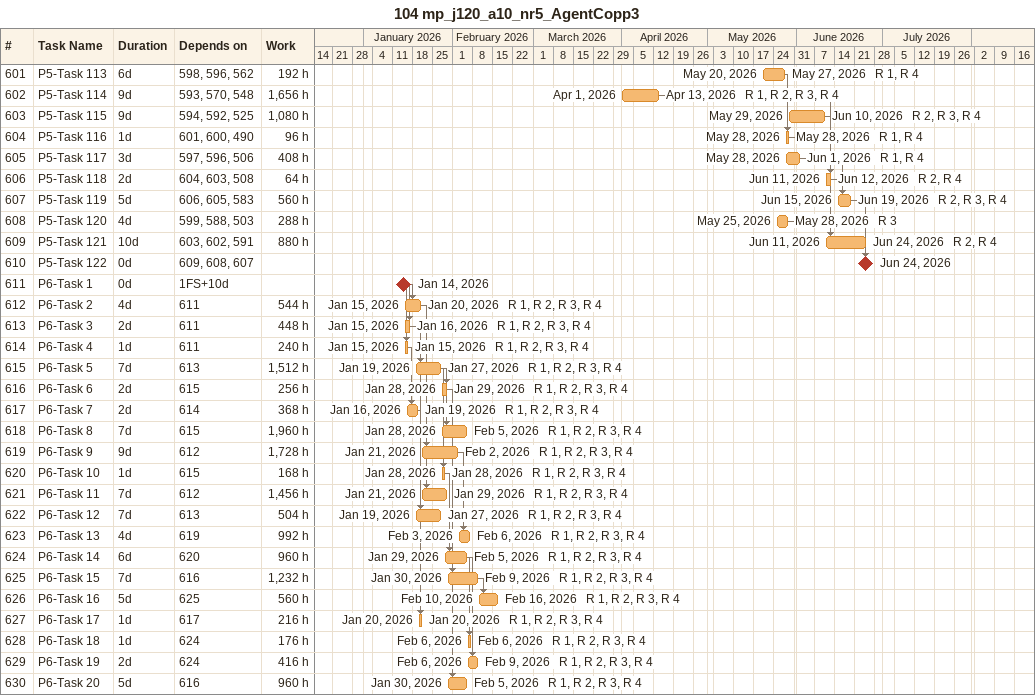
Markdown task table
104 mp_j120_a10_nr5_AgentCopp3

| ID | Task | Duration | Start | Finish | Predecessors | Resources | Work (h) |
|---|---|---|---|---|---|---|---|
| 601 | P5-Task 113 | 6d | 2026-05-20 | 2026-05-27 | 598, 596, 562 | R 1, R 4 | 192 |
| 602 | P5-Task 114 | 9d | 2026-04-01 | 2026-04-13 | 593, 570, 548 | R 1, R 2, R 3, R 4 | 1656 |
| 603 | P5-Task 115 | 9d | 2026-05-29 | 2026-06-10 | 594, 592, 525 | R 2, R 3, R 4 | 1080 |
| 604 | P5-Task 116 | 1d | 2026-05-28 | 2026-05-28 | 601, 600, 490 | R 1, R 4 | 96 |
| 605 | P5-Task 117 | 3d | 2026-05-28 | 2026-06-01 | 597, 596, 506 | R 1, R 4 | 408 |
| 606 | P5-Task 118 | 2d | 2026-06-11 | 2026-06-12 | 604, 603, 508 | R 2, R 4 | 64 |
| 607 | P5-Task 119 | 5d | 2026-06-15 | 2026-06-19 | 606, 605, 583 | R 2, R 3, R 4 | 560 |
| 608 | P5-Task 120 | 4d | 2026-05-25 | 2026-05-28 | 599, 588, 503 | R 3 | 288 |
| 609 | P5-Task 121 | 10d | 2026-06-11 | 2026-06-24 | 603, 602, 591 | R 2, R 4 | 880 |
| 610 | P5-Task 122 | 0d | 2026-06-24 | 2026-06-24 | 609, 608, 607 |  |  |
| 611 | P6-Task 1 | 0d | 2026-01-14 | 2026-01-14 | 1FS+10d |  |  |
| 612 | P6-Task 2 | 4d | 2026-01-15 | 2026-01-20 | 611 | R 1, R 2, R 3, R 4 | 544 |
| 613 | P6-Task 3 | 2d | 2026-01-15 | 2026-01-16 | 611 | R 1, R 2, R 3, R 4 | 448 |
| 614 | P6-Task 4 | 1d | 2026-01-15 | 2026-01-15 | 611 | R 1, R 2, R 3, R 4 | 240 |
| 615 | P6-Task 5 | 7d | 2026-01-19 | 2026-01-27 | 613 | R 1, R 2, R 3, R 4 | 1512 |
| 616 | P6-Task 6 | 2d | 2026-01-28 | 2026-01-29 | 615 | R 1, R 2, R 3, R 4 | 256 |
| 617 | P6-Task 7 | 2d | 2026-01-16 | 2026-01-19 | 614 | R 1, R 2, R 3, R 4 | 368 |
| 618 | P6-Task 8 | 7d | 2026-01-28 | 2026-02-05 | 615 | R 1, R 2, R 3, R 4 | 1960 |
| 619 | P6-Task 9 | 9d | 2026-01-21 | 2026-02-02 | 612 | R 1, R 2, R 3, R 4 | 1728 |
| 620 | P6-Task 10 | 1d | 2026-01-28 | 2026-01-28 | 615 | R 1, R 2, R 3, R 4 | 168 |
| 621 | P6-Task 11 | 7d | 2026-01-21 | 2026-01-29 | 612 | R 1, R 2, R 3, R 4 | 1456 |
| 622 | P6-Task 12 | 7d | 2026-01-19 | 2026-01-27 | 613 | R 1, R 2, R 3, R 4 | 504 |
| 623 | P6-Task 13 | 4d | 2026-02-03 | 2026-02-06 | 619 | R 1, R 2, R 3, R 4 | 992 |
| 624 | P6-Task 14 | 6d | 2026-01-29 | 2026-02-05 | 620 | R 1, R 2, R 3, R 4 | 960 |
| 625 | P6-Task 15 | 7d | 2026-01-30 | 2026-02-09 | 616 | R 1, R 2, R 3, R 4 | 1232 |
| 626 | P6-Task 16 | 5d | 2026-02-10 | 2026-02-16 | 625 | R 1, R 2, R 3, R 4 | 560 |
| 627 | P6-Task 17 | 1d | 2026-01-20 | 2026-01-20 | 617 | R 1, R 2, R 3, R 4 | 216 |
| 628 | P6-Task 18 | 1d | 2026-02-06 | 2026-02-06 | 624 | R 1, R 2, R 3, R 4 | 176 |
| 629 | P6-Task 19 | 2d | 2026-02-06 | 2026-02-09 | 624 | R 1, R 2, R 3, R 4 | 416 |
| 630 | P6-Task 20 | 5d | 2026-01-30 | 2026-02-05 | 616 | R 1, R 2, R 3, R 4 | 960 |
